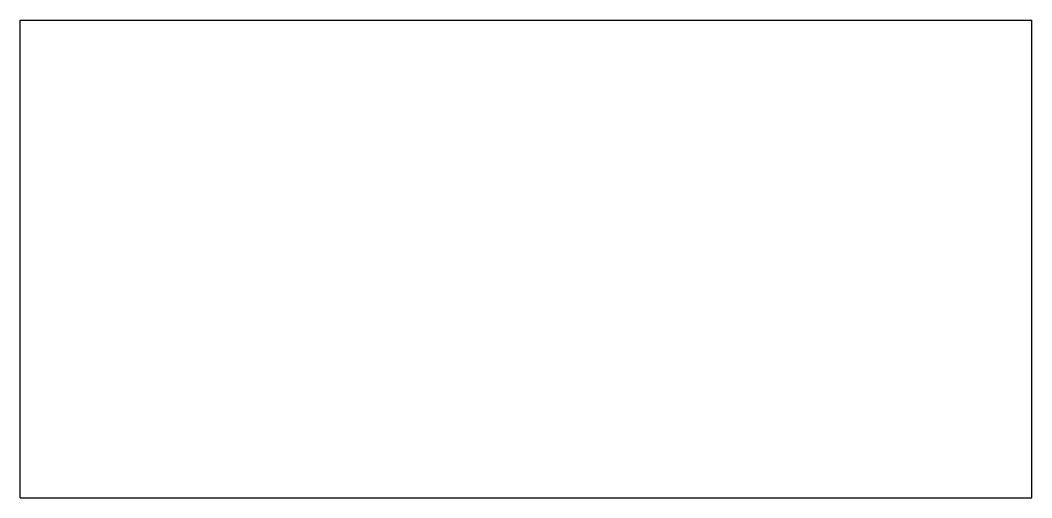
# Model space of a CAD drawing. Header units: millimetres. Extents: x 8 to 118, y -9 to 43.
import ezdxf

# ---------------------------------------------------------------- set-up
doc = ezdxf.new("R2010")
doc.units = ezdxf.units.MM

msp = doc.modelspace()

# ---------------------------------------------------------------- linework, layer by layer
for p, q in [((8, -9), (8, 43)), ((8, 43), (118, 43)), ((118, -9), (118, 43)), ((8, -9), (118, -9))]:
    msp.add_line(p, q)

doc.saveas('drawing.dxf')
